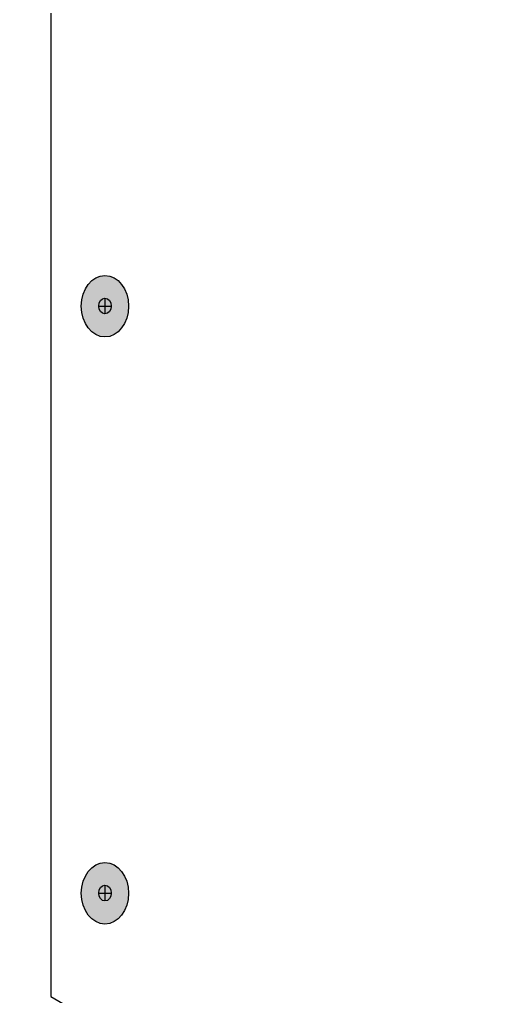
# Model space of a CAD drawing. Extents: x -1328 to 5679, y -4611 to 1603.
# Drawn here: x 974.3 to 1050.5, y -1588.5 to -1436.9 of the extents above; entities that cross this region are included whole.
import ezdxf

# ---------------------------------------------------------------- set-up
doc = ezdxf.new("R2010")
doc.units = 0
doc.header["$MEASUREMENT"] = 0
doc.layers.add('G-ANNO-TTLB', color=7, linetype='Continuous', lineweight=0)
doc.layers.add('TYVEK', color=7, linetype='Continuous', lineweight=0)

# ---------------------------------------------------------------- blocks, each defined once
blk = doc.blocks.new('Block_86')
at = {"layer": 'TYVEK', "true_color": 0x003b71, "transparency": 33554687}
h = blk.add_hatch(color=156, dxfattribs=at)
h.dxf.hatch_style = 2
edge = h.paths.add_edge_path()
edge.add_ellipse((987.59, -1481.37), major_axis=(0, 4.78), ratio=0.766948, start_angle=0, end_angle=360)
h = blk.add_hatch(color=156, dxfattribs=at)
h.dxf.hatch_style = 2
edge = h.paths.add_edge_path()
edge.add_ellipse((987.59, -1572.48), major_axis=(0, 4.78), ratio=0.766948, start_angle=0, end_angle=360)
at = {"layer": 'TYVEK', "color": 18, "lineweight": 25, "true_color": 0x080808}
for p, q in [((987.59, -1480.11), (987.59, -1482.57)), ((986.62, -1481.34), (988.57, -1481.34)), ((987.59, -1571.21), (987.59, -1573.68)), ((986.62, -1572.45), (988.57, -1572.45))]:
    blk.add_line(p, q, dxfattribs=at)
at = {"layer": 'TYVEK', "color": 33, "lineweight": 25, "true_color": 0xcc9966}
for points in [[(983.41, -1481.7)], [(987.08, -1486.48)]]:
    blk.add_lwpolyline(points, dxfattribs=at)
at = {"layer": 'TYVEK', "color": 18, "lineweight": 25, "true_color": 0x000000}
for centre in [(987.59, -1481.37), (987.59, -1572.48)]:
    blk.add_ellipse(centre, major_axis=(0, 4.78), ratio=0.766948, dxfattribs=at)
at = {"layer": 'TYVEK', "color": 18, "lineweight": 25, "true_color": 0x080808}
for centre in [(987.59, -1481.34), (987.59, -1572.45)]:
    blk.add_ellipse(centre, major_axis=(0, 1.23), ratio=0.788846, dxfattribs=at)

msp = doc.modelspace()

# ---------------------------------------------------------------- hatches: boundary and pattern name
at = {"layer": 'G-ANNO-TTLB', "true_color": 0xff00ff, "transparency": 33554687}
h = msp.add_hatch(color=6, dxfattribs=at)
edge = h.paths.add_edge_path()
edge.add_spline(control_points=[(1601.48, -3473.69), (1601.48, -3473.69), (-1328.04, -3473.69), (-1328.04, -3473.69), (-1328.04, -3473.69), (-1328.04, -1016.69), (-1328.04, -1016.69), (-1328.04, -1016.69), (1601.48, -1016.69), (1601.48, -1016.69), (1601.48, -1016.69), (1601.48, -3473.69), (1601.48, -3473.69)], knot_values=[0, 0, 0, 0, 1, 1, 1, 2, 2, 2, 3, 3, 3, 4, 4, 4, 4], degree=3, periodic=0)
edge = h.paths.add_edge_path()
edge.add_spline(control_points=[(-1319.04, -1025.69), (-1319.04, -1025.69), (-1319.04, -3464.69), (-1319.04, -3464.69), (-1319.04, -3464.69), (1592.48, -3464.69), (1592.48, -3464.69), (1592.48, -3464.69), (1592.48, -1025.69), (1592.48, -1025.69), (1592.48, -1025.69), (-1319.04, -1025.69), (-1319.04, -1025.69)], knot_values=[0, 0, 0, 0, 1, 1, 1, 2, 2, 2, 3, 3, 3, 4, 4, 4, 4], degree=3, periodic=0)
edge.add_line((-1319.04, -1025.69), (-1319.04, -1025.69))

# ---------------------------------------------------------------- linework, layer by layer
at = {"layer": 'G-ANNO-TTLB'}
for points in [[(1601.48, -3473.69), (1601.48, -3473.69), (-1328.04, -3473.69), (-1328.04, -3473.69), (-1328.04, -3473.69), (-1328.04, -1016.69), (-1328.04, -1016.69), (-1328.04, -1016.69), (1601.48, -1016.69), (1601.48, -1016.69), (1601.48, -1016.69), (1601.48, -3473.69), (1601.48, -3473.69)], [(-1319.04, -1025.69), (-1319.04, -1025.69), (-1319.04, -3464.69), (-1319.04, -3464.69), (-1319.04, -3464.69), (1592.48, -3464.69), (1592.48, -3464.69), (1592.48, -3464.69), (1592.48, -1025.69), (1592.48, -1025.69), (1592.48, -1025.69), (-1319.04, -1025.69), (-1319.04, -1025.69)]]:
    msp.add_open_spline(points, degree=3, knots=[0, 0, 0, 0, 1, 1, 1, 2, 2, 2, 3, 3, 3, 4, 4, 4, 4], dxfattribs=at)
at = {"layer": 'TYVEK', "color": 18, "lineweight": 25, "true_color": 0x000000}
msp.add_line((979.19, -1166.12), (979.19, -1588.36), dxfattribs=at)
at = {"layer": 'TYVEK', "color": 2, "lineweight": 25, "true_color": 0xffff00}
for p, q in [((979.19, -1166.19), (979.19, -1588.49)), ((979.19, -1464.15), (979.19, -1588.49)), ((979.19, -1588.49), (1248.02, -1744.13))]:
    msp.add_line(p, q, dxfattribs=at)

# ---------------------------------------------------------------- block references
at = {"layer": 'TYVEK'}
msp.add_blockref('Block_86', (0, 0), dxfattribs=at)

doc.saveas('drawing.dxf')
